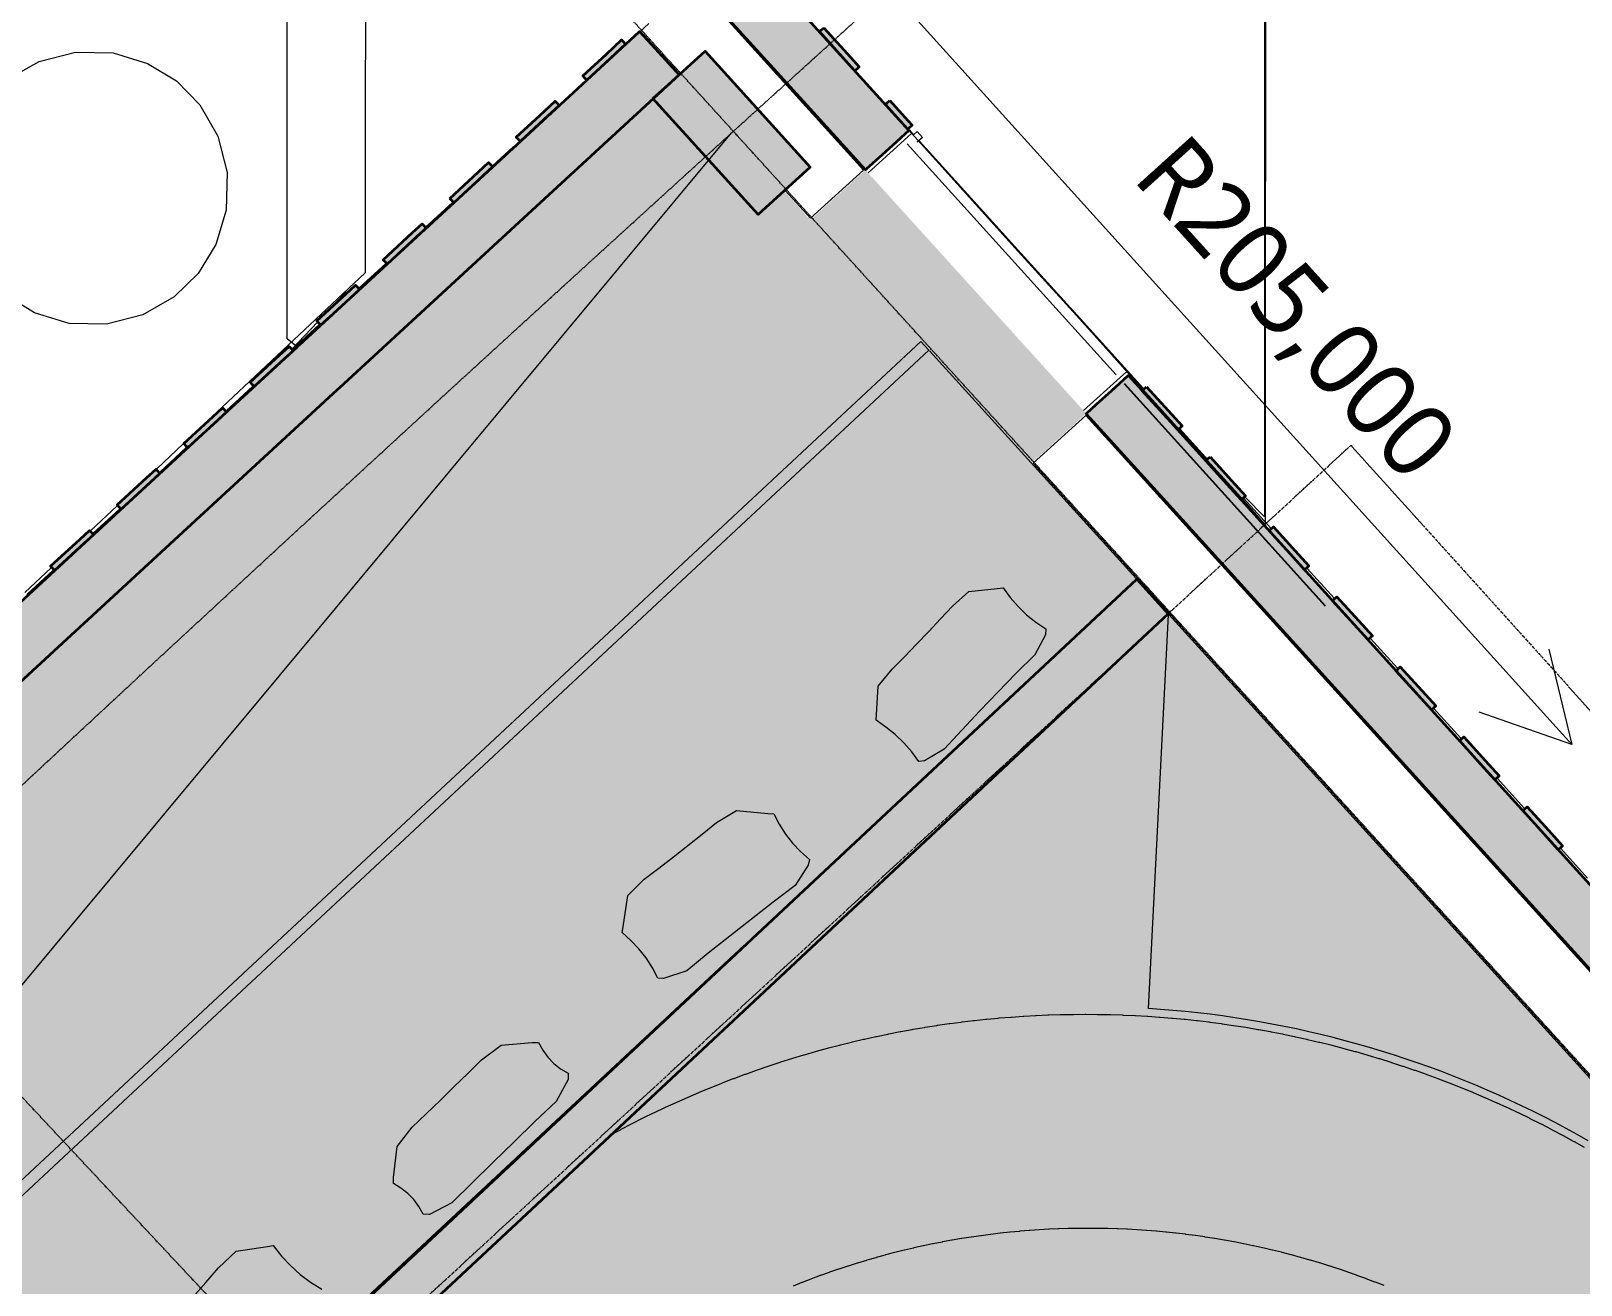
# Model space of a CAD drawing. Header units: millimetres. Extents: x -100577 to 287200, y -212120 to 238461.
# Drawn here: x 70279 to 74240, y 52191 to 55395 of the extents above; entities that cross this region are included whole.
import ezdxf

# ---------------------------------------------------------------- set-up
doc = ezdxf.new("R2010")
doc.units = ezdxf.units.MM
doc.linetypes.add('DASHDOT', pattern=[3.556, 2.54, -0.508, 0, -0.508])
doc.linetypes.add('PHANTOM', pattern=[6.35, 3.175, -0.635, 0.635, -0.635, 0.635, -0.635])
for name, color, linetype, lineweight in [('01_切断（構造・壁）', 7, 'Continuous', 35), ('06_部屋の色', 8, 'Continuous', 0), ('07_切断（建具）', 7, 'Continuous', 18), ('10_見えがかり', 7, 'Continuous', 13), ('11_見えがかり（家具）', 8, 'Continuous', 9), ('20_上部（屋根の外形・梁）', 8, 'PHANTOM', 9), ('30_敷地・外構', 8, 'Continuous', 9), ('40_通り芯', 1, 'DASHDOT', 9), ('50_寸法', 3, 'Continuous', 9)]:
    doc.layers.add(name, color=color, linetype=linetype, lineweight=lineweight)
doc.styles.add('JP', font='NotoSansCJKjp-Regular.otf')

msp = doc.modelspace()

# ---------------------------------------------------------------- hatches: boundary and pattern name
at = {"layer": '01_切断（構造・壁）'}
for points in [[(63553.2, 55271.1), (63681.7, 55172.7), (63686.4, 55169.1), (63712.7, 55144.4), (63844.8, 55020.4), (63913.4, 54955.9), (64368.6, 54483.3), (64945.6, 53884.2), (64974.5, 53854.1), (65033.2, 53793.2), (65403, 53409.2), (66765, 51994.9), (66833.8, 51923.5), (67049.1, 51699.9), (67258.3, 51482.7), (67259, 51481.9), (67259.4, 51481.5), (67308, 51431.1), (67308, 51431.1), (67308, 51431.1), (67313.1, 51425.8), (67373.9, 51362.7), (67437.6, 51296.5), (67437.6, 51296.5), (67444.8, 51289.1), (68301.2, 52101.8), (68855.9, 52628.2), (69055.2, 52817.4), (69542.1, 53279.4), (69624.5, 53357.6), (69691.5, 53419.4), (69707.9, 53434.5), (70717.6, 54365), (70960, 54588.4), (70962.5, 54590.7), (70965.9, 54593.9), (71564.8, 55145.8), (71834.2, 55394.1), (71874.1, 55350.7), (71935.9, 55283.8), (71548.5, 54926.8), (71067.9, 54483.9), (71061.9, 54478.3), (71061.9, 54478.3), (71061.9, 54478.3), (69809.7, 53324.4), (69793.5, 53309.4), (69726.9, 53248.1), (69690.8, 53213.8), (69645.1, 53170.4), (68959, 52519.3), (68602.8, 52181.3), (68404.6, 51993.2), (67548.8, 51181), (66968.7, 50614.1), (66704.9, 50356.3), (66553.8, 50208.7), (65401.1, 49082.2), (65286.2, 48966.6), (65213.2, 48893.2), (65162.6, 48842.3), (65119.3, 48798.7), (65111.9, 48806.1), (65048.4, 48869.2), (65013, 48904.4), (65107.1, 48999.2), (65206, 49098.7), (65295.4, 49188.7), (66534.5, 50399.5), (66600.2, 50463.7), (67337.5, 51184.2), (67205.2, 51321.6), (67057.4, 51475.1), (66956.7, 51579.6), (66896.3, 51521), (66884.3, 51509.3), (66848.1, 51474.1), (66773.7, 51551.2), (66743.9, 51582), (66775, 51612.2), (66829.7, 51665.4), (66834.3, 51669.9), (66852.6, 51687.7), (66618.8, 51930.5), (66618.4, 51930.9), (65093.8, 53514), (65092.1, 53515.8), (64368.4, 54267.2), (64261.4, 54378.4), (63970.1, 54680.8), (63808, 54849.1), (63674, 54974.9), (63607.9, 55037), (63589.2, 55054.6), (63420.8, 55183.5), (63353.9, 55234.8), (63175.7, 55344.8), (63101.7, 55390.4), (62915.5, 55481), (62886.7, 55495), (62835.2, 55520), (62642.6, 55590.7), (62595.6, 55608), (62557, 55622.2), (62359.9, 55672.8), (62269.9, 55695.9), (62127.5, 55717.5), (62070, 55726.3), (62047.5, 55729.7), (61976.9, 55740.4), (61773.1, 55750.7), (61762.6, 55751.3), (61719.9, 55753.4), (61702.2, 55754.3), (61677.1, 55755.6), (61584.3, 55755.6), (61545.1, 55755.6), (61519.7, 55755.6), (61505, 55755.6), (60671.2, 55755.7), (60650.6, 55755.7), (59535.7, 55755.9), (59459.2, 55755.9), (59287.5, 55755.9), (59145.4, 55755.9), (58471.8, 55756), (58471.8, 55756), (58471.8, 55756), (58471.9, 55906), (60076.4, 55905.8), (60652, 55905.7), (61325.1, 55905.6), (61506.3, 55905.6), (61508.7, 55905.6), (61547, 55905.6), (61639.3, 55905.6), (61680.9, 55905.6), (61681.9, 55905.5), (61681.9, 55905.5), (61820.8, 55898.5), (61824.5, 55898.3), (61940.2, 55892.5), (61992, 55889.9), (62134.1, 55868.3), (62198.1, 55858.5), (62299.9, 55843.1), (62434.2, 55808.6), (62439.1, 55807.3), (62450.9, 55804.3), (62601.6, 55765.6), (62684.5, 55735.1), (62736.5, 55716), (62890.1, 55659.6), (62893.9, 55658.2), (62893.9, 55658.2), (62893.9, 55658.2), (62901.6, 55654.5), (63023.2, 55595.4), (63130.8, 55543), (63174.1, 55522), (63296.4, 55446.5), (63439.1, 55358.5), (63486.3, 55322.3)], [(72086.4, 55622.6), (72187.6, 55511), (72255.3, 55436.2), (72522.9, 55141), (72480.9, 55103), (72454.8, 55079.3), (72454.8, 55079.3), (72454.6, 55079.1), (72413.7, 55042.1), (72411.8, 55040.3), (72312.7, 55149.6), (72244.8, 55224.5), (72168.9, 55308.3), (71975.2, 55521.9), (72017.7, 55560.4), (72078.6, 55615.6)], [(72305.2, 55403.9), (72365, 55337.9), (72395.9, 55303.9), (72392.1, 55300.4), (72384.7, 55293.8), (72353.9, 55327.8), (72294.1, 55393.8), (72297.9, 55397.3)], [(71749.7, 55336.6), (71788.7, 55372.5), (71792.7, 55368.2), (71798.8, 55361.5), (71759.8, 55325.5), (71699.6, 55270), (71695.6, 55274.3), (71689.4, 55281)], [(71868.6, 55222.6), (71899.9, 55251.1), (72001.9, 55343.6), (72270.8, 55047.5), (72213.3, 54995.3), (72137.5, 54926.4)], [(72474, 55217.7), (72511.4, 55176.4), (72530.9, 55154.9), (72521.6, 55146.6), (72519.8, 55144.9), (72500.3, 55166.3), (72462.9, 55207.6), (72466.7, 55211.1)], [(71579.7, 55179.9), (71618.7, 55215.9), (71622.7, 55211.5), (71628.9, 55204.8), (71589.9, 55168.9), (71529.6, 55113.3), (71525.6, 55117.7), (71519.4, 55124.4)], [(71349.5, 54967.7), (71374.1, 54990.4), (71398.4, 55012.8), (71448.7, 55059.2), (71452.7, 55054.9), (71458.9, 55048.2), (71408.5, 55001.8), (71384.3, 54979.4), (71359.6, 54956.7), (71357.1, 54959.4)], [(71254.5, 54880.2), (71278.7, 54902.6), (71281.2, 54899.9), (71288.9, 54891.5), (71264.6, 54869.2), (71189.6, 54800), (71187.2, 54802.7), (71179.5, 54811.1)], [(71084.5, 54723.5), (71108.8, 54745.9), (71111.3, 54743.2), (71118.9, 54734.9), (71094.7, 54712.5), (71019.7, 54643.4), (71017.2, 54646.1), (71009.5, 54654.4)], [(70914.5, 54566.9), (70938.8, 54589.3), (70941.3, 54586.6), (70949, 54578.2), (70924.7, 54555.9), (70849.7, 54486.7), (70847.2, 54489.4), (70839.5, 54497.8)], [(77620.5, 49510.1), (80375.7, 46470.6), (80376.9, 46469.1), (80376.9, 46469.1), (80376.9, 46469.1), (80375.6, 46467.8), (80364.1, 46457.3), (80323.2, 46420.3), (80270.8, 46372.8), (80269.4, 46371.6), (80268.1, 46373), (77512.7, 49412.7), (75206.6, 51956.8), (73114.4, 54264.9), (72977.1, 54416.4), (72975.9, 54417.8), (72975.9, 54417.8), (72975.9, 54417.8), (72977.3, 54419.1), (73001.8, 54441.4), (73041.1, 54477), (73041.3, 54477.2), (73082, 54514.1), (73082, 54514.1), (73082, 54514.1), (73083.5, 54515.3), (73083.5, 54515.3), (73083.5, 54515.3), (73084.8, 54514), (73824.8, 53697.6), (77509.9, 49632.2), (77595.6, 49537.6), (77620.4, 49510.3), (77620.4, 49510.3)], [(73130.3, 54486.1), (73185.3, 54425.4), (73221, 54386.1), (73216.6, 54382.1), (73209.8, 54376), (73174.2, 54415.4), (73119.2, 54476), (73123.6, 54480)], [(70744.5, 54410.2), (70768.8, 54432.6), (70771.3, 54429.9), (70779, 54421.6), (70754.7, 54399.2), (70679.7, 54330.1), (70677.2, 54332.8), (70669.5, 54341.1)], [(73292.4, 54307.3), (73347.2, 54246.8), (73383, 54207.3), (73378.6, 54203.3), (73371.9, 54197.2), (73336.1, 54236.7), (73281.3, 54297.2), (73285.7, 54301.2)], [(70574.6, 54253.6), (70598.8, 54276), (70601.3, 54273.3), (70609, 54264.9), (70584.7, 54242.6), (70509.7, 54173.4), (70507.2, 54176.1), (70499.6, 54184.5)], [(70404.6, 54096.9), (70428.8, 54119.3), (70431.3, 54116.6), (70439, 54108.3), (70414.7, 54085.9), (70339.7, 54016.8), (70337.3, 54019.5), (70329.6, 54027.8)], [(73509.9, 54067.3), (73545.1, 54028.5), (73540.8, 54024.5), (73534, 54018.4), (73498.8, 54057.3), (73443.3, 54118.4), (73447.7, 54122.3), (73454.5, 54128.5)], [(73671.8, 53888.7), (73707.2, 53849.7), (73702.8, 53845.7), (73696.1, 53839.6), (73660.7, 53878.6), (73605.4, 53939.6), (73609.8, 53943.5), (73616.5, 53949.7)], [(73833.7, 53710.1), (73869.3, 53670.8), (73864.9, 53666.9), (73858.2, 53660.8), (73822.6, 53700), (73767.5, 53760.8), (73771.9, 53764.8), (73778.6, 53770.9)], [(73995.6, 53531.5), (74031.4, 53492), (74027, 53488.1), (74020.2, 53482), (73984.5, 53521.4), (73929.6, 53582), (73934, 53586), (73940.7, 53592.1)], [(74157.5, 53352.9), (74193.4, 53313.2), (74189, 53309.2), (74182.3, 53303.2), (74146.3, 53342.9), (74091.7, 53403.2), (74096.1, 53407.2), (74102.8, 53413.3)]]:
    msp.add_hatch(color=7, dxfattribs=at).paths.add_polyline_path(points)
at = {"layer": '06_部屋の色', "true_color": 0xe9dfcf}
h = msp.add_hatch(color=8, dxfattribs=at)
h.paths.add_polyline_path([(49022.5, 30769.9), (49370.2, 31207.1), (49497.6, 31367.5), (49974.9, 31963.3), (50454.5, 32557.4), (50936.2, 33149.6), (51255.7, 33539.4), (51420.1, 33740.1), (51906.3, 34328.8), (52394.6, 34915.7), (52885.1, 35500.7), (53180.1, 35850), (53180.1, 35850), (53243, 35924.5), (53244.9, 35922.9), (54741, 37666.6), (55040, 38015), (55041.6, 38016.8), (55137.2, 38128.3), (55137.6, 38128.8), (55137.6, 38128.8), (55152.4, 38145.5), (55187.6, 38185.3), (55219.4, 38221.3), (55237.2, 38241.4), (56711.9, 39910.2), (57026.8, 40266.5), (57028.4, 40268.4), (57125.5, 40378.2), (57125.7, 40378.4), (57125.7, 40378.4), (57125.7, 40378.4), (57125.7, 40378.4), (57136.1, 40389.9), (57183.5, 40441.9), (57227, 40489.7), (58726.3, 42137.1), (59046.4, 42488.8), (59048.1, 42490.6), (59146.9, 42599.2), (59147.6, 42599.9), (59162.6, 42615.9), (59249.8, 42709), (59688.5, 43177), (59796.8, 43292.6), (59819.8, 43317.1), (61200.4, 44790.2), (61200.5, 44790.3), (61200.5, 44790.3), (61200.5, 44790.3), (63117.3, 46776.3), (63281.8, 46946.8), (63285.7, 46950.8), (63674.5, 47342), (63710, 47377.8), (63706.1, 47381.6), (64213.4, 47894.8), (64752.1, 48435.7), (65116.6, 48798.7), (65119.4, 48795.9), (65376.4, 49054.5), (65402.5, 49080.8), (65402.6, 49080.9), (67432.9, 51065), (67546.4, 51175.8), (67550.1, 51179.5), (67550.1, 51179.5), (67550.1, 51179.5), (67669, 51292.3), (67872.8, 51485.7), (67985.8, 51592.9), (67984.2, 51594.6), (68202, 51801.3), (68203.6, 51799.6), (68713.3, 52283.3), (68711.7, 52285), (69617, 53144.2), (69618.6, 53142.5), (69662.9, 53184.6), (69989.4, 52835.9), (70054.6, 52897.7), (70054.6, 52897.7), (70054.6, 52897.7), (70054.6, 52897.7), (70120.6, 52958.6), (69794.6, 53307.7), (69839.4, 53349), (69837.8, 53350.7), (71492.2, 54875.3), (71493.8, 54873.6), (71870.2, 55220.6), (71868.6, 55222.3), (71935.2, 55283), (73145.3, 53950.5), (72586, 53440.7), (72028.7, 52928.8), (71473.2, 52414.9), (70957.1, 51933.8), (70368, 51380.9), (69818.3, 50860.8), (69270.6, 50338.6), (68797.2, 49884), (68180.9, 49288.2), (67639, 48760), (67099.1, 48229.8), (66669, 47804.2), (66025.2, 47163.3), (65491.2, 46627), (64959.2, 46088.8), (64570, 45692.1), (64570, 45692.1), (64429.3, 45548.6), (63901.3, 45006.5), (63375.4, 44462.4), (62851.5, 43916.3), (62503.5, 43550.9), (62503.5, 43550.9), (62329.6, 43368.3), (61809.8, 42818.3), (61292, 42266.4), (60776.3, 41712.6), (60472, 41383.5), (60262.6, 41156.9), (59751, 40599.3), (59241.5, 40039.7), (58734.1, 39478.3), (58467.6, 39181.3), (58228.8, 38915), (57725.5, 38349.8), (57224.4, 37782.8), (56725.4, 37213.9), (56497.1, 36951.6), (56228.5, 36643.1), (55733.7, 36070.5), (55241.1, 35496.1), (54750.6, 34919.8), (54554.7, 34687.9), (54262.3, 34341.7), (53776.1, 33761.8), (53292, 33180.1), (52810.2, 32596.6), (52650.3, 32401.5), (52330.5, 32011.3), (51853, 31424.2), (51377.7, 30835.3), (50904.6, 30244.7), (50781.3, 30089.7), (50433.6, 29652.3), (50285.5, 29464.6), (49817.7, 29834.3), (49775.2, 29861.2), (49727, 29880.8), (49674, 29894.4), (49617.3, 29903), (49557.8, 29908.1), (49496.3, 29910.8), (49371.8, 29914), (49310.7, 29917.1), (49247.2, 29917.1), (49178.4, 29910.5), (49106.4, 29899.7), (48960, 29875.1), (48889.4, 29866.1), (48823, 29862.5), (48762.7, 29866.6), (48710.4, 29881), (48663.1, 29901.7), (48616.4, 29923.2), (48570.8, 29946.1), (48526.5, 29970.7), (48484.1, 29997.5), (48443.4, 30026.5), (47554.4, 28893.5), (48079, 29569.3), (48549.7, 30170.5)])
h.paths.add_polyline_path([(53445.9, 35759.4), (53339.9, 35849), (53334.8, 35843), (53273.8, 35770.8), (53391.4, 35671.4), (53397.3, 35678.4), (53457.5, 35749.6)], flags=0)
for points in [[(71869.3, 55221.5), (71935.6, 55282.6), (72257.6, 54928), (72191.5, 54867.1)], [(70054.6, 52897.7), (70120.7, 52958.6), (69793.6, 53308.6), (71869.3, 55221.5), (72191.5, 54867.1), (72257.6, 54928), (72553.4, 54602.3), (70355.1, 52576.4)], [(72271.3, 54912.8), (72411.8, 55040.3), (72975.9, 54417.9), (72836, 54290.9)], [(72587.2, 54564.9), (72609.3, 54585), (72858.1, 54311), (72836, 54290.9)], [(72573.6, 54580.1), (81121.7, 45167.3), (80091.1, 44217.5), (80114.8, 44191.8), (79084.4, 43242.2), (79060.5, 43267.7), (75806.3, 46747.5), (75857.8, 46797.3), (75926.6, 46876.4), (75988.2, 46961.2), (76042.2, 47051.1), (76088.1, 47145.3), (76125.7, 47243.1), (76154.6, 47343.9), (76174.6, 47446.8), (76185.6, 47551.1), (76187.4, 47655.9), (76180.1, 47760.5), (76163.7, 47864), (76138.3, 47965.7), (76104.2, 48064.8), (76061.6, 48160.6), (76010.7, 48252.3), (75952.1, 48339.2), (75886.1, 48420.7), (75813.3, 48496.1), (75734.2, 48564.8), (75649.4, 48626.5), (75559.5, 48680.4), (75465.3, 48726.4), (75367.4, 48764), (75266.7, 48792.9), (75163.8, 48812.9), (75059.5, 48823.8), (74954.7, 48825.7), (74850.1, 48818.3), (74746.6, 48801.9), (74644.9, 48776.6), (74545.8, 48742.5), (74450, 48699.8), (74358.3, 48649), (74271.4, 48590.4), (74189.9, 48524.4), (74166.1, 48501.4), (70375.6, 52554.5)], [(69662, 53185.6), (69989.4, 52835.9), (70054.6, 52897.7), (70355.1, 52576.4), (68837.2, 51135.9), (68202.7, 51800.6)], [(68641.1, 50908.4), (70375.6, 52554.5), (74166.1, 48501.4), (74114.5, 48451.6), (74045.7, 48372.5), (73984.1, 48287.7), (73930.1, 48197.8), (73884.2, 48103.6), (73846.6, 48005.7), (73817.7, 47904.9), (73797.7, 47802), (73786.8, 47697.8), (73784.9, 47593), (73792.2, 47488.4), (73808.6, 47384.9), (73834, 47283.1), (73868.1, 47184), (73910.8, 47088.3), (73961.6, 46996.6), (74020.2, 46909.7), (74086.2, 46828.2), (74159, 46752.8), (74238.1, 46684), (74322.9, 46622.4), (74412.8, 46568.4), (74507, 46522.4), (74604.9, 46484.9), (74705.6, 46456), (74808.5, 46436), (74912.8, 46425), (75017.6, 46423.2), (75122.2, 46430.5), (75225.7, 46446.9), (75327.4, 46472.3), (75426.6, 46506.4), (75522.3, 46549), (75614, 46599.9), (75700.9, 46658.5), (75782.4, 46724.4), (75806.3, 46747.5), (79060.5, 43267.7), (78044, 42303), (78068.1, 42277.6), (77051.7, 41313.1), (77027.4, 41338.3), (67549.2, 51180.5), (67984.8, 51593.9)]]:
    msp.add_hatch(color=8, dxfattribs=at).paths.add_polyline_path(points)
at = {"layer": '06_部屋の色', "true_color": 0x6fa96e}
h = msp.add_hatch(color=8, dxfattribs=at)
h.paths.add_polyline_path([(70957.1, 51933.9), (71070.8, 52040.2), (71300, 52253.9), (71529.5, 52467.2), (71759.4, 52680.2), (71989.5, 52892.8), (72220, 53105), (72450.9, 53316.9), (72682, 53528.5), (72913.5, 53739.7), (73145.3, 53950.5), (80137, 46251.4), (79917, 46051.3), (79697.4, 45851), (79478.1, 45650.2), (79259, 45449.2), (79040.3, 45247.8), (78821.9, 45046), (78603.8, 44843.9), (78386, 44641.5), (78168.6, 44438.8), (78060.7, 44337.9), (78060.7, 44337.9), (78060.7, 44337.9), (78060.7, 44337.9), (77951.4, 44235.7), (77734.6, 44032.3), (77518, 43828.5), (77301.8, 43624.4), (77085.9, 43420), (76870.3, 43215.3), (76655.1, 43010.2), (76440.1, 42804.8), (76225.5, 42599), (76011.1, 42393), (68797.1, 49884.2), (69023, 50101.3), (69249.2, 50318.2), (69475.7, 50534.6), (69702.6, 50750.8), (69929.8, 50966.6), (70157.4, 51182), (70385.2, 51397.1), (70613.4, 51611.8), (70842, 51826.2), (70953.5, 51930.5)])
h.paths.add_polyline_path([(73784.9, 47593), (73792.2, 47488.4), (73808.6, 47384.9), (73834, 47283.1), (73868.1, 47184), (73910.8, 47088.3), (73961.6, 46996.6), (74020.2, 46909.7), (74086.2, 46828.2), (74159, 46752.8), (74238.1, 46684), (74322.9, 46622.4), (74412.8, 46568.4), (74507, 46522.4), (74604.9, 46484.9), (74705.6, 46456), (74808.5, 46436), (74912.8, 46425), (75017.6, 46423.2), (75122.2, 46430.5), (75225.7, 46446.9), (75327.4, 46472.3), (75426.6, 46506.4), (75522.3, 46549), (75614, 46599.9), (75700.9, 46658.5), (75782.4, 46724.4), (75803.3, 46744.6), (75806.8, 46748), (75806.8, 46748), (75857.8, 46797.3), (75926.6, 46876.4), (75988.2, 46961.2), (76042.2, 47051.1), (76088.1, 47145.3), (76125.7, 47243.1), (76154.6, 47343.9), (76174.6, 47446.8), (76185.6, 47551.1), (76187.4, 47655.9), (76180.1, 47760.5), (76163.7, 47864), (76138.3, 47965.7), (76104.2, 48064.8), (76061.6, 48160.6), (76010.7, 48252.3), (75952.1, 48339.2), (75886.1, 48420.7), (75813.3, 48496.1), (75734.2, 48564.8), (75649.4, 48626.5), (75559.5, 48680.4), (75465.3, 48726.4), (75367.4, 48764), (75266.7, 48792.9), (75163.8, 48812.9), (75059.5, 48823.8), (74954.7, 48825.7), (74850.1, 48818.3), (74746.6, 48801.9), (74644.9, 48776.6), (74545.8, 48742.5), (74450, 48699.8), (74358.3, 48649), (74271.4, 48590.4), (74189.9, 48524.4), (74166.6, 48501.9), (74114.5, 48451.6), (74045.7, 48372.5), (73984.1, 48287.7), (73930.1, 48197.8), (73884.2, 48103.6), (73846.6, 48005.7), (73817.7, 47904.9), (73797.7, 47802), (73786.8, 47697.8)], flags=0)
at = {"layer": '50_寸法'}
msp.add_hatch(color=7, dxfattribs=at).paths.add_polyline_path([(72104.9, 55107), (72098.8, 55100.7), (72091.5, 55095.7), (72083.4, 55092.2), (72074.8, 55090.3), (72066, 55090.2), (72057.3, 55091.8), (72049.1, 55095), (72041.7, 55099.8), (72035.4, 55105.9), (72030.3, 55113.2), (72026.8, 55121.3), (72025, 55129.9), (72024.9, 55138.7), (72026.4, 55147.4), (72029.7, 55155.6), (72034.5, 55163), (72040.6, 55169.4), (72047.9, 55174.4), (72056, 55177.9), (72064.6, 55179.7), (72073.4, 55179.9), (72082.1, 55178.3), (72090.3, 55175), (72097.7, 55170.2), (72104, 55164.1), (72109.1, 55156.8), (72112.6, 55148.7), (72114.4, 55140.1), (72114.5, 55131.3), (72113, 55122.6), (72109.7, 55114.4)])

# ---------------------------------------------------------------- linework, layer by layer
at = {"layer": '01_切断（構造・壁）'}
for points in [[(72086.4, 55622.6), (72187.6, 55511), (72255.3, 55436.2), (72522.9, 55141), (72480.9, 55103), (72454.8, 55079.3), (72454.8, 55079.3), (72454.6, 55079.1), (72413.7, 55042.1), (72411.8, 55040.3), (72312.7, 55149.6), (72244.8, 55224.5), (72168.9, 55308.3), (71975.2, 55521.9), (72017.7, 55560.4), (72078.6, 55615.6), (72086.4, 55622.6)], [(69707.9, 53434.5), (70717.6, 54365), (70960, 54588.4), (70962.5, 54590.7), (70965.9, 54593.9), (71564.8, 55145.8), (71834.2, 55394.1), (71874.1, 55350.7), (71935.9, 55283.8), (71548.5, 54926.8), (71067.9, 54483.9), (71061.9, 54478.3), (71061.9, 54478.3), (71061.9, 54478.3), (69809.7, 53324.4)], [(72305.2, 55403.9), (72365, 55337.9), (72395.9, 55303.9), (72392.1, 55300.4), (72384.7, 55293.8), (72353.9, 55327.8), (72294.1, 55393.8), (72297.9, 55397.3), (72305.2, 55403.9)], [(71749.7, 55336.6), (71788.7, 55372.5), (71792.7, 55368.2), (71798.8, 55361.5), (71759.8, 55325.5), (71699.6, 55270), (71695.6, 55274.3), (71689.4, 55281), (71749.7, 55336.6)], [(71868.6, 55222.6), (71899.9, 55251.1), (72001.9, 55343.6), (72270.8, 55047.5), (72213.3, 54995.3), (72137.5, 54926.4), (71868.6, 55222.6)], [(72474, 55217.7), (72511.4, 55176.4), (72530.9, 55154.9), (72521.6, 55146.6), (72519.8, 55144.9), (72500.3, 55166.3), (72462.9, 55207.6), (72466.7, 55211.1), (72474, 55217.7)], [(71579.7, 55179.9), (71618.7, 55215.9), (71622.7, 55211.5), (71628.9, 55204.8), (71589.9, 55168.9), (71529.6, 55113.3), (71525.6, 55117.7), (71519.4, 55124.4), (71579.7, 55179.9)], [(71349.5, 54967.7), (71374.1, 54990.4), (71398.4, 55012.8), (71448.7, 55059.2), (71452.7, 55054.9), (71458.9, 55048.2), (71408.5, 55001.8), (71384.3, 54979.4), (71359.6, 54956.7), (71357.1, 54959.4), (71349.5, 54967.7)], [(71254.5, 54880.2), (71278.7, 54902.6), (71281.2, 54899.9), (71288.9, 54891.5), (71264.6, 54869.2), (71189.6, 54800), (71187.2, 54802.7), (71179.5, 54811.1), (71254.5, 54880.2)], [(71084.5, 54723.5), (71108.8, 54745.9), (71111.3, 54743.2), (71118.9, 54734.9), (71094.7, 54712.5), (71019.7, 54643.4), (71017.2, 54646.1), (71009.5, 54654.4), (71084.5, 54723.5)], [(70914.5, 54566.9), (70938.8, 54589.3), (70941.3, 54586.6), (70949, 54578.2), (70924.7, 54555.9), (70849.7, 54486.7), (70847.2, 54489.4), (70839.5, 54497.8), (70914.5, 54566.9)], [(77512.7, 49412.7), (75206.6, 51956.8), (73114.4, 54264.9), (72977.1, 54416.4), (72975.9, 54417.8), (72975.9, 54417.8), (72975.9, 54417.8), (72977.3, 54419.1), (73001.8, 54441.4), (73041.1, 54477), (73041.3, 54477.2), (73082, 54514.1), (73082, 54514.1), (73082, 54514.1), (73083.5, 54515.3), (73083.5, 54515.3), (73083.5, 54515.3), (73084.8, 54514), (73824.8, 53697.6), (77509.9, 49632.2)], [(73130.3, 54486.1), (73185.3, 54425.4), (73221, 54386.1), (73216.6, 54382.1), (73209.8, 54376), (73174.2, 54415.4), (73119.2, 54476), (73123.6, 54480), (73130.3, 54486.1)], [(70744.5, 54410.2), (70768.8, 54432.6), (70771.3, 54429.9), (70779, 54421.6), (70754.7, 54399.2), (70679.7, 54330.1), (70677.2, 54332.8), (70669.5, 54341.1), (70744.5, 54410.2)], [(73292.4, 54307.3), (73347.2, 54246.8), (73383, 54207.3), (73378.6, 54203.3), (73371.9, 54197.2), (73336.1, 54236.7), (73281.3, 54297.2), (73285.7, 54301.2), (73292.4, 54307.3)], [(70574.6, 54253.6), (70598.8, 54276), (70601.3, 54273.3), (70609, 54264.9), (70584.7, 54242.6), (70509.7, 54173.4), (70507.2, 54176.1), (70499.6, 54184.5), (70574.6, 54253.6)], [(70404.6, 54096.9), (70428.8, 54119.3), (70431.3, 54116.6), (70439, 54108.3), (70414.7, 54085.9), (70339.7, 54016.8), (70337.3, 54019.5), (70329.6, 54027.8), (70404.6, 54096.9)], [(73509.9, 54067.3), (73545.1, 54028.5), (73540.8, 54024.5), (73534, 54018.4), (73498.8, 54057.3), (73443.3, 54118.4), (73447.7, 54122.3), (73454.5, 54128.5), (73509.9, 54067.3)], [(68712.2, 49886.8), (72452.7, 53385), (73104.9, 53994.8), (73104.9, 53994.8), (73104.9, 53994.8), (73185.6, 53906), (73185.6, 53906), (73185.6, 53906)], [(73671.8, 53888.7), (73707.2, 53849.7), (73702.8, 53845.7), (73696.1, 53839.6), (73660.7, 53878.6), (73605.4, 53939.6), (73609.8, 53943.5), (73616.5, 53949.7), (73671.8, 53888.7)], [(73185.6, 53906), (71571.9, 52396.9), (70994.7, 51857.1)], [(73833.7, 53710.1), (73869.3, 53670.8), (73864.9, 53666.9), (73858.2, 53660.8), (73822.6, 53700), (73767.5, 53760.8), (73771.9, 53764.8), (73778.6, 53770.9), (73833.7, 53710.1)], [(73995.6, 53531.5), (74031.4, 53492), (74027, 53488.1), (74020.2, 53482), (73984.5, 53521.4), (73929.6, 53582), (73934, 53586), (73940.7, 53592.1), (73995.6, 53531.5)], [(74157.5, 53352.9), (74193.4, 53313.2), (74189, 53309.2), (74182.3, 53303.2), (74146.3, 53342.9), (74091.7, 53403.2), (74096.1, 53407.2), (74102.8, 53413.3), (74157.5, 53352.9)]]:
    msp.add_lwpolyline(points, dxfattribs=at)
at = {"layer": '07_切断（建具）'}
for points in [[(72418.5, 55032.9), (72529.5, 55133.4)], [(72518.3, 55107.1), (73052.5, 54517)], [(72969.2, 54425.3), (73079.7, 54525.5)]]:
    msp.add_lwpolyline(points, dxfattribs=at)
at = {"layer": '10_見えがかり'}
for points in [[(73332.9, 55872), (73431.8, 55822.6), (73431.7, 55584.2), (73431.7, 55345.8), (73431.6, 54869.1), (73431.6, 54630.7), (73431.6, 54392.4), (73431.5, 54154), (73382.2, 54203.9)], [(62392.5, 55838.6), (63283.2, 55845.5), (65839.2, 55845.1), (67117.2, 55844.9), (69673.2, 55844.5), (70951.2, 55844.4), (71133.8, 55711), (71133.6, 54933.3), (71133.6, 54777.7), (70768.2, 54434.5)], [(71972.9, 55519.2), (72407.2, 55040.2), (72271.5, 54917.1), (72207.6, 54987.4)], [(71928.5, 55294.7), (71837.3, 55395.1)], [(70220.5, 55272), (70300.6, 55317.9), (70393.4, 55341.7), (70489.1, 55339.4), (70577.4, 55312.7), (70650.9, 55267.8), (70711.1, 55206.4), (70757, 55126.3), (70780.7, 55033.5), (70778.5, 54937.8), (70751.8, 54849.5), (70706.9, 54776), (70645.5, 54715.8), (70565.4, 54669.9), (70472.6, 54646.2), (70376.9, 54648.4), (70288.6, 54675.1), (70215.1, 54720)], [(72533.7, 55131.9), (72524.8, 55141.7)], [(72535, 55130.3), (72543.9, 55138.3), (72557.3, 55123.5), (72544, 55111.5)], [(71511.5, 55099.4), (71458.9, 55051.2)], [(73122.3, 54481.6), (73121.1, 54482.9), (72961.1, 54659.7), (72801.2, 54836.4), (72641.2, 55013.1), (72549.8, 55114.1)], [(71356.3, 54957.3), (71288.4, 54895.1)], [(71185.9, 54801.2), (71117.9, 54738.9)], [(71065.1, 54708.4), (71084.3, 54728.6)], [(70946.8, 54583.5), (71010.3, 54650.6)], [(71015.4, 54645.1), (70947.4, 54582.8)], [(70846.2, 54487.6), (70778.4, 54425.1)], [(80003.4, 46403), (72840.3, 54290.8), (72975.3, 54413.3), (80269.2, 46367.3), (80381.3, 46468.9), (80344.9, 46509)], [(73284.4, 54302.8), (73281, 54306.2), (73215.6, 54378.5)], [(70667.8, 54340.2), (70600.6, 54277)], [(70676.2, 54330.9), (70608.4, 54268.5)], [(73447.4, 54124.8), (73378.7, 54200.6)], [(70499.2, 54181.9), (70432.1, 54118.8)], [(70506.2, 54174.3), (70438.5, 54111.8)], [(70330.7, 54023.6), (70263.6, 53960.5)], [(70336.2, 54017.6), (70268.5, 53955.2)], [(73609.4, 53945.9), (73540.7, 54021.7)], [(73771.4, 53767), (73702.7, 53842.9)], [(73933.4, 53588.1), (73864.7, 53664)], [(74095.4, 53409.3), (74026.7, 53485.1)], [(74257.4, 53230.4), (74188.7, 53306.2)]]:
    msp.add_lwpolyline(points, dxfattribs=at)
at = {"layer": '11_見えがかり（家具）'}
for points in [[(68618.1, 50932.3), (72553.6, 54601.9), (72573.5, 54580), (72573.8, 54579.7), (70387.8, 52541.4), (68898.7, 51152.9), (68639, 50910.7), (68638.9, 50910.6), (68618.1, 50932.3)], [(72575.1, 54578.2), (73103.5, 53996.3)], [(72634.4, 53926), (72676.2, 53963.2), (72748.8, 53971), (72763.5, 53972.4), (72781.7, 53947.6), (72801.8, 53924.7), (72823.6, 53903.7), (72847.3, 53884.6), (72872.8, 53867.4), (72872, 53852.7), (72844.6, 53801.7), (72797.3, 53754.2), (72750.5, 53706.3), (72704.1, 53658), (72658.2, 53609.2), (72612.7, 53560), (72562.9, 53530.5), (72548.2, 53529.1), (72529.9, 53553.8), (72509.9, 53576.7), (72488, 53597.7), (72464.3, 53616.8), (72438.8, 53634), (72439.6, 53648.7), (72444.3, 53721.6), (72479.8, 53764.9), (72511.3, 53796.6), (72542.5, 53828.5), (72573.4, 53860.7), (72604, 53893.2), (72634.4, 53926)], [(74258.9, 52559.8), (74231, 52575.6), (74202.8, 52591), (74174.5, 52606), (74145.9, 52620.7), (74117.2, 52635.1), (74088.4, 52649.1), (74059.3, 52662.7), (74030.2, 52676), (74000.8, 52688.9), (73971.3, 52701.5), (73941.7, 52713.7), (73911.9, 52725.5), (73881.9, 52737), (73851.8, 52748.1), (73821.6, 52758.8), (73791.3, 52769.1), (73760.9, 52779.1), (73730.3, 52788.7), (73699.6, 52797.9), (73668.8, 52806.8), (73638, 52815.2), (73607, 52823.3), (73575.9, 52831), (73544.7, 52838.3), (73513.5, 52845.2), (73482.1, 52851.7), (73450.7, 52857.9), (73419.2, 52863.6), (73387.7, 52869), (73356.1, 52873.9), (73324.4, 52878.5), (73292.7, 52882.7), (73260.9, 52886.5), (73229.1, 52889.8), (73197.3, 52892.8), (73165.4, 52895.4), (73135.5, 52897.5), (73185.9, 53903.6)], [(73186.9, 53904.5), (74676, 52264.8)], [(71883.7, 53256.5), (71921, 53285.1), (71957.9, 53314.1), (71994.7, 53343.4), (72031.1, 53373), (72082, 53403.3), (72162.4, 53396), (72177.3, 53395), (72191.2, 53368.3), (72207.3, 53343.4), (72225.5, 53320.1), (72245.9, 53298.6), (72268.5, 53278.7), (72265.8, 53263.9), (72232.3, 53211.5), (72176.1, 53169), (72120.3, 53126), (72064.9, 53082.5), (72009.8, 53038.6), (71955, 52994.2), (71896.1, 52974.2), (71881.1, 52975.1), (71867.2, 53001.8), (71851.2, 53026.7), (71832.9, 53050), (71812.5, 53071.6), (71790, 53091.4), (71792.6, 53106.2), (71804.7, 53185.9), (71846.3, 53228.1), (71883.7, 53256.5)], [(72101.9, 53059.6), (69185.2, 50340), (68640.3, 50909.2)], [(71770.1, 52579.5), (71785.7, 52587.9), (71787.6, 52588.9), (71813.7, 52602.6), (71815.7, 52603.6), (71842, 52616.9), (71844, 52617.8), (71870.4, 52630.8), (71872.4, 52631.8), (71899, 52644.4), (71901, 52645.3), (71927.8, 52657.6), (71929.8, 52658.5), (71956.7, 52670.5), (71958.7, 52671.4), (71985.8, 52683), (71987.8, 52683.8), (72015, 52695.1), (72017.1, 52696), (72044.4, 52706.9), (72046.5, 52707.7), (72074, 52718.3), (72076, 52719.1), (72103.7, 52729.4), (72105.7, 52730.1), (72133.5, 52740), (72135.6, 52740.7), (72163.4, 52750.3), (72165.5, 52751), (72193.5, 52760.2), (72195.6, 52760.9), (72223.7, 52769.8), (72225.8, 52770.4), (72254, 52778.9), (72256.1, 52779.5), (72284.5, 52787.7), (72286.6, 52788.3), (72315, 52796.1), (72317.1, 52796.7), (72345.6, 52804.1), (72347.8, 52804.7), (72376.4, 52811.8), (72378.5, 52812.3), (72407.2, 52819), (72409.4, 52819.5), (72438.1, 52825.9), (72440.3, 52826.3), (72469.2, 52832.3), (72471.3, 52832.8), (72500.3, 52838.4), (72502.4, 52838.8), (72531.4, 52844.1), (72533.6, 52844.5), (72562.7, 52849.4), (72564.8, 52849.8), (72594, 52854.4), (72596.1, 52854.7), (72625.3, 52858.9), (72627.5, 52859.2), (72656.7, 52863), (72658.9, 52863.3), (72688.2, 52866.8), (72690.4, 52867), (72719.7, 52870.1), (72721.9, 52870.4), (72751.3, 52873.1), (72753.5, 52873.3), (72782.9, 52875.7), (72785.1, 52875.8), (72814.5, 52877.8), (72816.7, 52878), (72846.2, 52879.6), (72848.3, 52879.7), (72877.8, 52881), (72880, 52881.1), (72909.5, 52882), (72911.7, 52882), (72941.2, 52882.6), (72943.4, 52882.6), (72972.9, 52882.8), (72975.1, 52882.8), (73004.6, 52882.6), (73006.8, 52882.5), (73036.4, 52882), (73038.6, 52881.9), (73068.1, 52881), (73070.3, 52880.9), (73099.8, 52879.6), (73101.9, 52879.5), (73131.4, 52877.8), (73133.6, 52877.7), (73163.1, 52875.7), (73165.3, 52875.5), (73194.7, 52873.1), (73196.9, 52872.9), (73226.3, 52870.2), (73228.5, 52869.9), (73257.9, 52866.8), (73260, 52866.6), (73289.4, 52863.1), (73291.6, 52862.8), (73320.9, 52858.9), (73323, 52858.6), (73352.5, 52854.4), (73352.5, 52854.4), (73383.6, 52849.5), (73414.9, 52844.2), (73415, 52844.2), (73416.9, 52843.9), (73416.9, 52843.9), (73446.2, 52838.5), (73448.4, 52838.1), (73477.4, 52832.4), (73479.5, 52832), (73508.5, 52826), (73510.6, 52825.5), (73539.5, 52819.1), (73541.6, 52818.6), (73570.4, 52811.9), (73572.6, 52811.4), (73601.3, 52804.3), (73603.4, 52803.7), (73632, 52796.3), (73634.1, 52795.7), (73662.7, 52787.9), (73664.8, 52787.3), (73693.2, 52779.2), (73695.3, 52778.5), (73723.7, 52770), (73725.8, 52769.4), (73754, 52760.5), (73756.1, 52759.9), (73784.2, 52750.6), (73786.3, 52750), (73814.3, 52740.4), (73816.4, 52739.7), (73844.3, 52729.8), (73846.4, 52729), (73874.2, 52718.8), (73876.2, 52718), (73903.9, 52707.4), (73905.9, 52706.6), (73933.4, 52695.7), (73935.5, 52694.9), (73962.9, 52683.6), (73964.9, 52682.8), (73992.2, 52671.1), (73994.2, 52670.3), (74021.3, 52658.3), (74023.3, 52657.4), (74050.3, 52645.2), (74052.3, 52644.2), (74079.1, 52631.6), (74081.1, 52630.7), (74107.7, 52617.8), (74109.7, 52616.8), (74136.2, 52603.5), (74138.2, 52602.5), (74164.5, 52589), (74166.5, 52587.9), (74192.7, 52574), (74194.6, 52573), (74220.6, 52558.8), (74222.5, 52557.7), (74248.4, 52543.1)], [(71289.1, 52628.3), (71324.8, 52662.6), (71360.2, 52697.1), (71395.5, 52731.8), (71430.5, 52766.7), (71480.9, 52803.5), (71560.1, 52810.8), (71576, 52810.5), (71587.1, 52790.8), (71600.2, 52773.1), (71615.5, 52757.4), (71632.8, 52743.8), (71652.2, 52732.1), (71652.1, 52716.2), (71621, 52659.5), (71567.2, 52608.4), (71513.7, 52557), (71460.6, 52505.2), (71407.7, 52453.2), (71355.1, 52400.8), (71297.5, 52371.4), (71281.6, 52371.7), (71270.5, 52391.4), (71257.3, 52409.1), (71242.1, 52424.8), (71224.7, 52438.5), (71205.3, 52450.1), (71205.5, 52466), (71215, 52544.9), (71253.3, 52594.3), (71289.1, 52628.3)], [(73737.2, 52189.3), (73714.9, 52198.1), (73713.8, 52198.5), (73691.4, 52207), (73690.4, 52207.4), (73667.9, 52215.6), (73666.9, 52216), (73644.3, 52224), (73643.2, 52224.4), (73620.5, 52232), (73619.5, 52232.4), (73596.7, 52239.8), (73595.6, 52240.1), (73572.8, 52247.3), (73571.7, 52247.6), (73548.8, 52254.5), (73547.7, 52254.8), (73524.7, 52261.3), (73523.6, 52261.6), (73500.5, 52267.9), (73499.4, 52268.2), (73476.3, 52274.2), (73475.2, 52274.5), (73452, 52280.2), (73450.9, 52280.4), (73427.6, 52285.8), (73426.5, 52286.1), (73403.1, 52291.2), (73402, 52291.5), (73378.6, 52296.3), (73377.5, 52296.5), (73354, 52301.1), (73353, 52301.3), (73329.4, 52305.5), (73328.3, 52305.7), (73304.7, 52309.7), (73303.7, 52309.9), (73280, 52313.6), (73278.9, 52313.7), (73255.3, 52317.1), (73254.2, 52317.3), (73230.5, 52320.3), (73229.4, 52320.5), (73205.6, 52323.3), (73204.5, 52323.4), (73180.8, 52325.9), (73179.7, 52326), (73155.9, 52328.2), (73154.8, 52328.3), (73131, 52330.2), (73129.9, 52330.3), (73106, 52331.9), (73104.9, 52332), (73081.1, 52333.3), (73080, 52333.4), (73056.1, 52334.4), (73055, 52334.5), (73031.1, 52335.2), (73030, 52335.2), (73006.2, 52335.6), (73005.1, 52335.7), (72981.2, 52335.8), (72980.1, 52335.8), (72956.2, 52335.6), (72955.1, 52335.6), (72931.2, 52335.2), (72930.1, 52335.1), (72906.3, 52334.4), (72905.2, 52334.4), (72881.3, 52333.3), (72880.2, 52333.3), (72856.4, 52331.9), (72855.3, 52331.8), (72831.5, 52330.2), (72830.4, 52330.1), (72806.6, 52328.2), (72805.5, 52328.1), (72781.8, 52325.9), (72780.7, 52325.7), (72757, 52323.2), (72755.9, 52323.1), (72732.2, 52320.3), (72731.1, 52320.1), (72707.5, 52317), (72706.4, 52316.9), (72682.8, 52313.5), (72681.7, 52313.3), (72658.1, 52309.6), (72657, 52309.4), (72633.5, 52305.4), (72632.5, 52305.2), (72609, 52300.9), (72607.9, 52300.7), (72584.5, 52296.2), (72583.5, 52295.9), (72560.1, 52291.1), (72559, 52290.8), (72535.8, 52285.7), (72534.7, 52285.4), (72511.5, 52280), (72510.4, 52279.7), (72487.3, 52274), (72486.2, 52273.7), (72463.2, 52267.7), (72462.1, 52267.4), (72439.1, 52261.1), (72438.1, 52260.8), (72415.2, 52254.2), (72414.1, 52253.9), (72391.3, 52247), (72390.3, 52246.7), (72367.6, 52239.5), (72366.5, 52239.2), (72343.9, 52231.7), (72342.9, 52231.4), (72320.3, 52223.6), (72319.3, 52223.3), (72296.9, 52215.3), (72295.8, 52214.9), (72273.5, 52206.6), (72272.5, 52206.2), (72250.3, 52197.6), (72249.2, 52197.2), (72227.1, 52188.4)], [(70758.8, 52234.7), (70803.9, 52277.8), (70883.7, 52289.7), (70898.3, 52291.6), (70919.2, 52264.9), (70942.1, 52240.5), (70966.9, 52218.1), (70993.6, 52198), (71022.3, 52180)], [(70693.1, 52159.8), (70726.1, 52197.1), (70758.8, 52234.7)]]:
    msp.add_lwpolyline(points, dxfattribs=at)
at = {"layer": '20_上部（屋根の外形・梁）'}
msp.add_lwpolyline([(71176.4, 52054.9), (73054, 53785.4), (73054.1, 53785.4), (73185.4, 53906.4), (73651.6, 54336.1), (73652.2, 54336.5), (73652.7, 54336), (73655.7, 54332.7), (73655.8, 54332.6), (82593.2, 44429.2)], dxfattribs=at)
at = {"layer": '30_敷地・外構'}
for points in [[(71858.2, 55414.2), (71798.2, 55359.2), (71738.1, 55304.2), (71678.1, 55249.2), (71618, 55194.3), (71558, 55139.3), (71498, 55084.3), (71437.9, 55029.3), (71377.9, 54974.3), (71317.8, 54919.3), (71257.8, 54864.3), (71197.8, 54809.4), (71137.7, 54754.4), (71077.7, 54699.4), (71017.6, 54644.4), (70957.6, 54589.4), (70933.6, 54609.2), (70933.6, 54678.8), (70933.6, 54748.5), (70933.6, 54818.1), (70933.6, 54887.7), (70933.6, 54957.4), (70933.7, 55027), (70933.7, 55096.6), (70933.7, 55166.3), (70933.7, 55235.9), (70933.7, 55305.5), (70933.7, 55375.2), (70933.7, 55444.8)], [(73433.5, 54134.7), (73363.4, 54212.3), (73293.2, 54289.8), (73223, 54367.3), (73152.9, 54444.8), (73082.7, 54522.3), (73012.5, 54599.9), (72942.4, 54677.4), (72872.2, 54754.9), (72802, 54832.4), (72731.9, 54909.9), (72661.7, 54987.5), (72591.5, 55065), (72521.4, 55142.5), (72451.2, 55220), (72381.1, 55297.5), (72310.9, 55375.1), (72240.7, 55452.6)], [(73433.7, 55424.8), (73433.7, 55332.7), (73433.7, 55240.5), (73433.7, 55148.4), (73433.7, 55056.2), (73433.6, 54964.1), (73433.6, 54871.9), (73433.6, 54779.8), (73433.6, 54687.6), (73433.6, 54595.5), (73433.6, 54503.3), (73433.6, 54411.2), (73433.6, 54319), (73433.5, 54226.9), (73433.5, 54134.7)]]:
    msp.add_lwpolyline(points, dxfattribs=at)
at = {"layer": '40_建具'}
msp.add_lwpolyline([(73072.7, 54494.8), (73586.7, 53926.9)], dxfattribs=at)
at = {"layer": '40_通り芯'}
for points in [[(83368.1, 42701.8), (70326.4, 57063.9)], [(68732.1, 52035.7), (69098.1, 52382.4), (69465, 52728.2), (69832.8, 53073.2), (70201.4, 53417.2), (70570.9, 53760.3), (70941.2, 54102.5), (71312.3, 54443.8), (71684.3, 54784.1), (72057.1, 55123.6), (72430.8, 55462.1), (72805.2, 55799.7), (73180.5, 56136.4)], [(81333.7, 40826.9), (68082.3, 54995.9)]]:
    msp.add_lwpolyline(points, dxfattribs=at)
at = {"layer": '50_寸法'}
for points in [[(72474.1, 55501.3), (74216.9, 53571.8)], [(35707.5, 11478.3), (72069.7, 55135)], [(74158.5, 53815.5), (74216.9, 53571.8), (73980.4, 53654.7)]]:
    msp.add_lwpolyline(points, dxfattribs=at)

# ---------------------------------------------------------------- texts
at = {"layer": '50_寸法', "insert": (73419.7, 54603.6), "char_height": 187.87, "attachment_point": 8, "rotation": 312.0906, "style": 'JP'}
msp.add_mtext('R205,000', dxfattribs=at)

doc.saveas('drawing.dxf')
